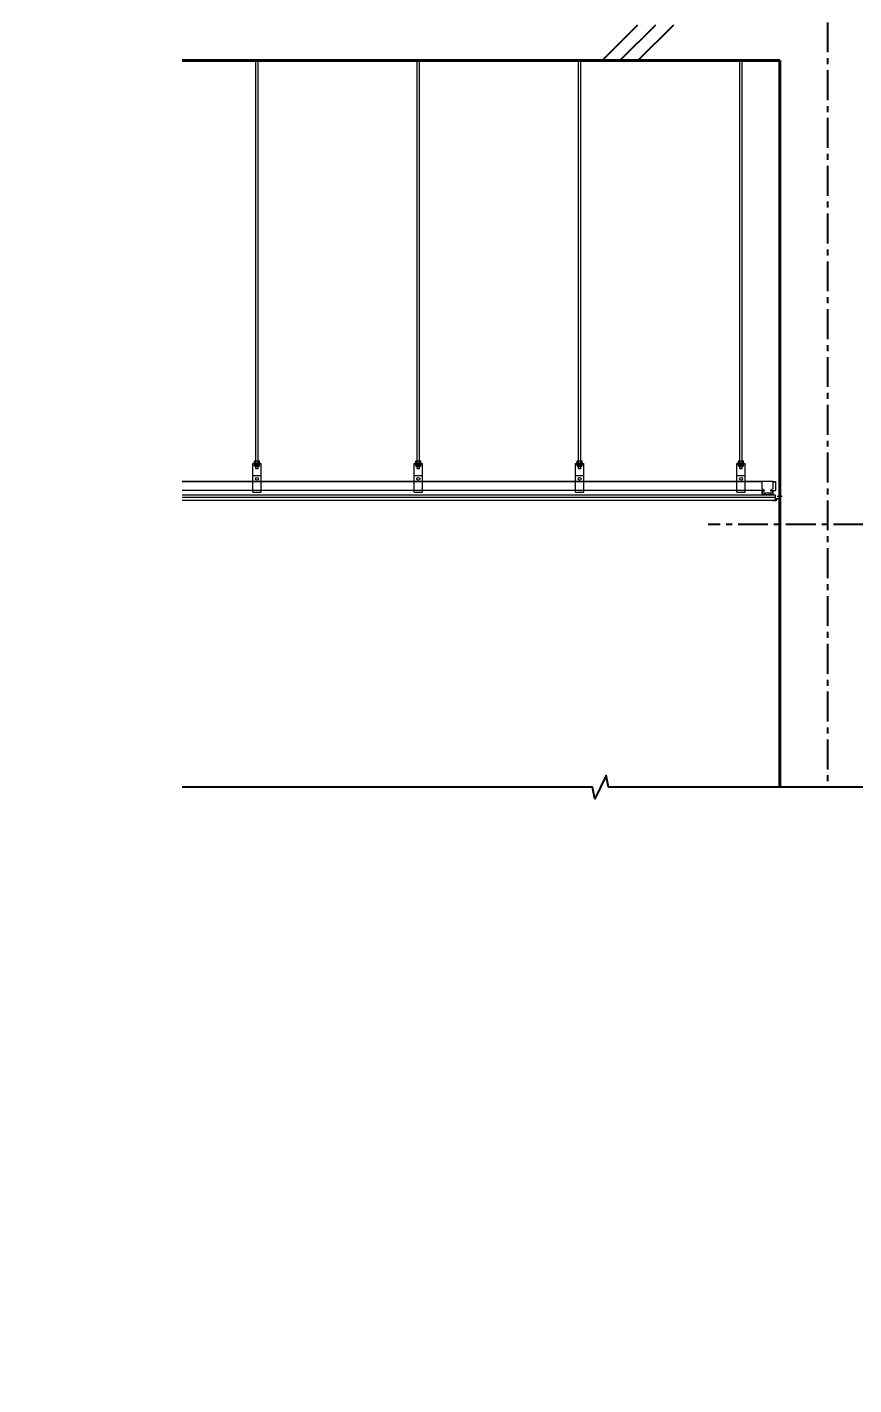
# Model space of a CAD drawing. Header units: millimetres. Extents: x -3672364 to -3590876, y -108975 to -79664.
# Drawn here: x -3615743 to -3612284, y -108975 to -103295 of the extents above; entities that cross this region are included whole.
import ezdxf

# ---------------------------------------------------------------- set-up
doc = ezdxf.new("R2010")
doc.units = ezdxf.units.MM
doc.header["$LTSCALE"] = 100
doc.header["$MEASUREMENT"] = 0
doc.linetypes.add('CEN', pattern=[62, 60, -1, 0, -1])
doc.linetypes.add('CENTER', pattern=[2, 1.25, -0.25, 0.25, -0.25])
doc.layers.get('0').update_dxf_attribs({"linetype": 'CONTINUOUS'})
for name, color, linetype, lineweight in [('A-CONC-LIN1', 2, 'CONTINUOUS', 40), ('A-CUTL', 7, 'CONTINUOUS', 25), ('A-DIMS', 7, 'CONTINUOUS', 25), ('A-ELEV-LIN3', 8, 'CONTINUOUS', 18), ('A-XXXX-FIN2', 6, 'CONTINUOUS', 20)]:
    doc.layers.add(name, color=color, linetype=linetype, lineweight=lineweight)
doc.layers.add('A-CONC-SOLD', color=253, linetype='CEN')
doc.layers.add('AA-AXIS-LINE-1', color=1, linetype='CENTER')
doc.styles.add('HY울릉도L', font='')
doc.styles.add('맑은고딕', font='malgun.ttf')
doc.styles.get('HY울릉도L').set_extended_font_data('HYwulM')
doc.dimstyles.new('CDIM', dxfattribs={"dimtxt": 3, "dimasz": 1.5, "dimexe": 2, "dimexo": 1, "dimgap": 1, "dimtad": 1, "dimdec": 0, "dimrnd": 0.5, "dimzin": 0, "dimdsep": 32, "dimlunit": 6, "dimtxsty": 'HY울릉도L', "dimblk1": '_CIDOT', "dimblk2": '_CIDOT', "dimsah": 1, "dimcen": 5.5, "dimclrd": 2, "dimclre": 2, "dimclrt": 7, "dimadec": 0, "dimazin": 0, "dimtfac": 1, "dimtdec": 0, "dimtix": 1, "dimtmove": 2, "dimatfit": 1, "dimldrblk": '_CIDOT', "dimfxl": 1, "dimtolj": 1, "dimtzin": 0, "dimlwd": -1, "dimarcsym": 0})

# ---------------------------------------------------------------- blocks, each defined once
blk = doc.blocks.new('_CIDOT')
at = {"color": 0, "linetype": 'ByBlock'}
blk.add_line((2, 0), (-1, 0), dxfattribs=at)
at = {"color": 0, "linetype": 'ByBlock', "const_width": 0.5}
blk.add_lwpolyline([(-0.25, 0, 1), (0.25, 0, 1)], format="xyb", close=True, dxfattribs=at)
blk = doc.blocks.new('*D86')
at = {"layer": 'A-DIMS', "lineweight": -2, "transparency": 16777216}
for p, q in [((-3615643.7, -102224.8), (-3616493.7, -102224.8)), ((-3615643.7, -103224.8), (-3616493.7, -103224.8))]:
    blk.add_line(p, q, dxfattribs=at)
at = {"layer": 'A-DIMS', "transparency": 16777216}
blk.add_line((-3616393.7, -102299.8), (-3616393.7, -103149.8), dxfattribs=at)
at = {"layer": 'A-DIMS', "transparency": 16777216, "xscale": 75, "yscale": 75, "zscale": 75}
for p, rotation in [((-3616393.7, -102224.8), 90), ((-3616393.7, -103224.8), 270)]:
    blk.add_blockref('_CIDOT', p, dxfattribs=dict(at, rotation=rotation))
at = {"layer": 'A-DIMS', "color": 3, "transparency": 16777216, "insert": (-3616534.1, -102724.8), "char_height": 150, "attachment_point": 5, "rotation": 90, "style": '맑은고딕'}
blk.add_mtext('\\A1;1,000', dxfattribs=at)

msp = doc.modelspace()

# ---------------------------------------------------------------- hatches: boundary and pattern name
at = {"layer": 'A-CONC-SOLD'}
h = msp.add_hatch(dxfattribs=at)
h.set_pattern_fill('CONC', color=256, scale=100)
h.set_pattern_definition([(45, (-31144.6, -13085), (-2121.3203, 2121.3203), []), (45, (-31144.6, -13010), (-2121.3203, 2121.3203), []), (45, (-31144.6, -12935), (-2121.3203, 2121.3203), [])])
h.paths.add_polyline_path([(-3612193.7, -105304.8), (-3612193.7, -103304.8), (-3608493.7, -103304.8), (-3608493.7, -105304.8)], flags=16)
h.paths.add_polyline_path([(-3612593.7, -106474.8), (-3612193.7, -106474.8), (-3612193.7, -105804.8), (-3611243.7, -105804.8), (-3611243.7, -108974.8), (-3610543.7, -108974.8), (-3610543.7, -105804.8), (-3608193.7, -105804.8), (-3608193.7, -103134.8), (-3608293.7, -103134.8), (-3608293.7, -102024.8), (-3608493.7, -102024.8), (-3608493.7, -103054.8), (-3612193.7, -103054.8), (-3612193.7, -99574.8), (-3608493.7, -99574.8), (-3608493.7, -100524.8), (-3608293.7, -100524.8), (-3608293.7, -98724.8), (-3608443.7, -98724.8), (-3608593.7, -98754.8), (-3608593.7, -98814.8), (-3608573.7, -98814.8), (-3608428.7, -98824.8), (-3608443.7, -98833.8), (-3608443.7, -99324.8), (-3611193.7, -99324.8), (-3611193.7, -99124.8), (-3611393.7, -99124.8), (-3611393.7, -99324.8), (-3612193.7, -99324.8), (-3612193.7, -96474.8), (-3612593.7, -96474.8), (-3612593.7, -98034.8), (-3615093.7, -98034.8), (-3615093.7, -98184.8), (-3612593.7, -98184.8), (-3612593.7, -103284.8), (-3615093.7, -103284.8), (-3615093.7, -103434.8), (-3612593.7, -103434.8)])

# ---------------------------------------------------------------- linework, layer by layer
at = {"layer": 'A-CONC-LIN1'}
for p, q in [((-3615093.7, -103434.8), (-3612593.7, -103434.8)), ((-3612593.7, -103434.8), (-3612593.7, -106474.8))]:
    msp.add_line(p, q, dxfattribs=at)
at = {"layer": 'A-CUTL'}
msp.add_lwpolyline([(-3605870.2, -106474.8), (-3613310.3, -106474.8), (-3613320.1, -106425.8), (-3613367.2, -106523.8), (-3613377, -106474.8), (-3615093.7, -106474.8)], dxfattribs=at)
at = {"layer": 'A-ELEV-LIN3'}
for p, q in [((-3614786.2, -105141.3), (-3614786.2, -103434.8)), ((-3614776.2, -105141.3), (-3614776.2, -103434.8)), ((-3614111.2, -105141.3), (-3614111.2, -103434.8)), ((-3614101.2, -105141.3), (-3614101.2, -103434.8)), ((-3613436.2, -105141.3), (-3613436.2, -103434.8)), ((-3613426.2, -105141.3), (-3613426.2, -103434.8)), ((-3612761.2, -105141.3), (-3612761.2, -103434.8)), ((-3612751.2, -105141.3), (-3612751.2, -103434.8)), ((-3614798.7, -105119.8), (-3614763.7, -105119.8)), ((-3614798.7, -105239.8), (-3614798.7, -105119.8)), ((-3614798.7, -105121.8), (-3614763.7, -105121.8)), ((-3614793.2, -105123.8), (-3614793.2, -105117.8)), ((-3614793.2, -105117.8), (-3614769.2, -105117.8)), ((-3614793.2, -105123.8), (-3614769.2, -105123.8)), ((-3614793.2, -105123.8), (-3614769.2, -105123.8)), ((-3614790.2, -105109.8), (-3614791.2, -105110.8)), ((-3614791.2, -105117.8), (-3614791.2, -105110.8)), ((-3614791.2, -105117.8), (-3614791.2, -105110.8)), ((-3614791.2, -105130.8), (-3614791.2, -105123.8)), ((-3614790.2, -105131.8), (-3614791.2, -105130.8)), ((-3614790.2, -105131.8), (-3614791.2, -105130.8)), ((-3614790.2, -105109.8), (-3614772.2, -105109.8)), ((-3614790.2, -105131.8), (-3614772.2, -105131.8)), ((-3614787.8, -105109.8), (-3614786.2, -105111.5)), ((-3614787.8, -105117.8), (-3614786.2, -105116.1)), ((-3614787.8, -105123.8), (-3614786.2, -105125.5)), ((-3614787.8, -105123.8), (-3614786.2, -105125.5)), ((-3614787.8, -105131.8), (-3614786.2, -105130.1)), ((-3614784.5, -105109.8), (-3614786.2, -105111.5)), ((-3614784.5, -105117.8), (-3614786.2, -105116.1)), ((-3614784.5, -105123.8), (-3614786.2, -105125.5)), ((-3614786.2, -105141.3), (-3614786.2, -105123.8)), ((-3614784.5, -105123.8), (-3614786.2, -105125.5)), ((-3614784.5, -105131.8), (-3614786.2, -105130.1)), ((-3614781.2, -105131.8), (-3614781.2, -105123.8)), ((-3614781.2, -105131.8), (-3614781.2, -105123.8)), ((-3614777.8, -105109.8), (-3614776.2, -105111.5)), ((-3614777.8, -105117.8), (-3614776.2, -105116.1)), ((-3614777.8, -105123.8), (-3614776.2, -105125.5)), ((-3614777.8, -105131.8), (-3614776.2, -105130.1)), ((-3614774.5, -105109.8), (-3614776.2, -105111.5)), ((-3614774.5, -105117.8), (-3614776.2, -105116.1)), ((-3614774.5, -105123.8), (-3614776.2, -105125.5)), ((-3614776.2, -105141.3), (-3614776.2, -105123.8)), ((-3614774.5, -105131.8), (-3614776.2, -105130.1)), ((-3614771.2, -105110.8), (-3614772.2, -105109.8)), ((-3614771.2, -105130.8), (-3614772.2, -105131.8)), ((-3614771.2, -105117.8), (-3614771.2, -105110.8)), ((-3614771.2, -105117.8), (-3614771.2, -105110.8)), ((-3614771.2, -105130.8), (-3614771.2, -105123.8)), ((-3614769.2, -105123.8), (-3614769.2, -105117.8)), ((-3614763.7, -105239.8), (-3614763.7, -105119.8)), ((-3614123.7, -105119.8), (-3614088.7, -105119.8)), ((-3614123.7, -105239.8), (-3614123.7, -105119.8)), ((-3614123.7, -105121.8), (-3614088.7, -105121.8)), ((-3614118.2, -105123.8), (-3614118.2, -105117.8)), ((-3614118.2, -105117.8), (-3614094.2, -105117.8)), ((-3614118.2, -105123.8), (-3614094.2, -105123.8)), ((-3614118.2, -105123.8), (-3614094.2, -105123.8)), ((-3614115.2, -105109.8), (-3614116.2, -105110.8)), ((-3614116.2, -105117.8), (-3614116.2, -105110.8)), ((-3614116.2, -105117.8), (-3614116.2, -105110.8)), ((-3614116.2, -105130.8), (-3614116.2, -105123.8)), ((-3614115.2, -105131.8), (-3614116.2, -105130.8)), ((-3614115.2, -105131.8), (-3614116.2, -105130.8)), ((-3614115.2, -105109.8), (-3614097.2, -105109.8)), ((-3614115.2, -105131.8), (-3614097.2, -105131.8)), ((-3614112.8, -105109.8), (-3614111.2, -105111.5)), ((-3614112.8, -105117.8), (-3614111.2, -105116.1)), ((-3614112.8, -105123.8), (-3614111.2, -105125.5)), ((-3614112.8, -105123.8), (-3614111.2, -105125.5)), ((-3614112.8, -105131.8), (-3614111.2, -105130.1)), ((-3614109.5, -105109.8), (-3614111.2, -105111.5)), ((-3614109.5, -105117.8), (-3614111.2, -105116.1)), ((-3614109.5, -105123.8), (-3614111.2, -105125.5)), ((-3614111.2, -105141.3), (-3614111.2, -105123.8)), ((-3614109.5, -105123.8), (-3614111.2, -105125.5)), ((-3614109.5, -105131.8), (-3614111.2, -105130.1)), ((-3614106.2, -105131.8), (-3614106.2, -105123.8)), ((-3614106.2, -105131.8), (-3614106.2, -105123.8)), ((-3614102.8, -105109.8), (-3614101.2, -105111.5)), ((-3614102.8, -105117.8), (-3614101.2, -105116.1)), ((-3614102.8, -105123.8), (-3614101.2, -105125.5)), ((-3614102.8, -105131.8), (-3614101.2, -105130.1)), ((-3614099.5, -105109.8), (-3614101.2, -105111.5)), ((-3614099.5, -105117.8), (-3614101.2, -105116.1)), ((-3614099.5, -105123.8), (-3614101.2, -105125.5)), ((-3614101.2, -105141.3), (-3614101.2, -105123.8)), ((-3614099.5, -105131.8), (-3614101.2, -105130.1)), ((-3614096.2, -105110.8), (-3614097.2, -105109.8)), ((-3614096.2, -105130.8), (-3614097.2, -105131.8)), ((-3614096.2, -105117.8), (-3614096.2, -105110.8)), ((-3614096.2, -105117.8), (-3614096.2, -105110.8)), ((-3614096.2, -105130.8), (-3614096.2, -105123.8)), ((-3614094.2, -105123.8), (-3614094.2, -105117.8)), ((-3614088.7, -105239.8), (-3614088.7, -105119.8)), ((-3613448.7, -105119.8), (-3613413.7, -105119.8)), ((-3613448.7, -105239.8), (-3613448.7, -105119.8)), ((-3613448.7, -105121.8), (-3613413.7, -105121.8)), ((-3613443.2, -105123.8), (-3613443.2, -105117.8)), ((-3613443.2, -105117.8), (-3613419.2, -105117.8)), ((-3613443.2, -105123.8), (-3613419.2, -105123.8)), ((-3613443.2, -105123.8), (-3613419.2, -105123.8)), ((-3613440.2, -105109.8), (-3613441.2, -105110.8)), ((-3613441.2, -105117.8), (-3613441.2, -105110.8)), ((-3613441.2, -105117.8), (-3613441.2, -105110.8)), ((-3613441.2, -105130.8), (-3613441.2, -105123.8)), ((-3613440.2, -105131.8), (-3613441.2, -105130.8)), ((-3613440.2, -105131.8), (-3613441.2, -105130.8)), ((-3613440.2, -105109.8), (-3613422.2, -105109.8)), ((-3613440.2, -105131.8), (-3613422.2, -105131.8)), ((-3613437.8, -105109.8), (-3613436.2, -105111.5)), ((-3613437.8, -105117.8), (-3613436.2, -105116.1)), ((-3613437.8, -105123.8), (-3613436.2, -105125.5)), ((-3613437.8, -105123.8), (-3613436.2, -105125.5)), ((-3613437.8, -105131.8), (-3613436.2, -105130.1)), ((-3613434.5, -105109.8), (-3613436.2, -105111.5)), ((-3613434.5, -105117.8), (-3613436.2, -105116.1)), ((-3613434.5, -105123.8), (-3613436.2, -105125.5)), ((-3613436.2, -105141.3), (-3613436.2, -105123.8)), ((-3613434.5, -105123.8), (-3613436.2, -105125.5)), ((-3613434.5, -105131.8), (-3613436.2, -105130.1)), ((-3613431.2, -105131.8), (-3613431.2, -105123.8)), ((-3613431.2, -105131.8), (-3613431.2, -105123.8)), ((-3613427.8, -105109.8), (-3613426.2, -105111.5)), ((-3613427.8, -105117.8), (-3613426.2, -105116.1)), ((-3613427.8, -105123.8), (-3613426.2, -105125.5)), ((-3613427.8, -105131.8), (-3613426.2, -105130.1)), ((-3613424.5, -105109.8), (-3613426.2, -105111.5)), ((-3613424.5, -105117.8), (-3613426.2, -105116.1)), ((-3613424.5, -105123.8), (-3613426.2, -105125.5)), ((-3613426.2, -105141.3), (-3613426.2, -105123.8)), ((-3613424.5, -105131.8), (-3613426.2, -105130.1)), ((-3613421.2, -105110.8), (-3613422.2, -105109.8)), ((-3613421.2, -105130.8), (-3613422.2, -105131.8)), ((-3613421.2, -105117.8), (-3613421.2, -105110.8)), ((-3613421.2, -105117.8), (-3613421.2, -105110.8)), ((-3613421.2, -105130.8), (-3613421.2, -105123.8)), ((-3613419.2, -105123.8), (-3613419.2, -105117.8)), ((-3613413.7, -105239.8), (-3613413.7, -105119.8)), ((-3612773.7, -105119.8), (-3612738.7, -105119.8)), ((-3612773.7, -105239.8), (-3612773.7, -105119.8)), ((-3612773.7, -105121.8), (-3612738.7, -105121.8)), ((-3612768.2, -105123.8), (-3612768.2, -105117.8)), ((-3612768.2, -105117.8), (-3612744.2, -105117.8)), ((-3612768.2, -105123.8), (-3612744.2, -105123.8)), ((-3612768.2, -105123.8), (-3612744.2, -105123.8)), ((-3612765.2, -105109.8), (-3612766.2, -105110.8)), ((-3612766.2, -105117.8), (-3612766.2, -105110.8)), ((-3612766.2, -105117.8), (-3612766.2, -105110.8)), ((-3612766.2, -105130.8), (-3612766.2, -105123.8)), ((-3612765.2, -105131.8), (-3612766.2, -105130.8)), ((-3612765.2, -105131.8), (-3612766.2, -105130.8)), ((-3612765.2, -105109.8), (-3612747.2, -105109.8)), ((-3612765.2, -105131.8), (-3612747.2, -105131.8)), ((-3612762.8, -105109.8), (-3612761.2, -105111.5)), ((-3612762.8, -105117.8), (-3612761.2, -105116.1)), ((-3612762.8, -105123.8), (-3612761.2, -105125.5)), ((-3612762.8, -105123.8), (-3612761.2, -105125.5)), ((-3612762.8, -105131.8), (-3612761.2, -105130.1)), ((-3612759.5, -105109.8), (-3612761.2, -105111.5)), ((-3612759.5, -105117.8), (-3612761.2, -105116.1)), ((-3612759.5, -105123.8), (-3612761.2, -105125.5)), ((-3612761.2, -105141.3), (-3612761.2, -105123.8)), ((-3612759.5, -105123.8), (-3612761.2, -105125.5)), ((-3612759.5, -105131.8), (-3612761.2, -105130.1)), ((-3612756.2, -105131.8), (-3612756.2, -105123.8)), ((-3612756.2, -105131.8), (-3612756.2, -105123.8)), ((-3612752.8, -105109.8), (-3612751.2, -105111.5)), ((-3612752.8, -105117.8), (-3612751.2, -105116.1)), ((-3612752.8, -105123.8), (-3612751.2, -105125.5)), ((-3612752.8, -105131.8), (-3612751.2, -105130.1)), ((-3612749.5, -105109.8), (-3612751.2, -105111.5)), ((-3612749.5, -105117.8), (-3612751.2, -105116.1)), ((-3612749.5, -105123.8), (-3612751.2, -105125.5)), ((-3612751.2, -105141.3), (-3612751.2, -105123.8)), ((-3612749.5, -105131.8), (-3612751.2, -105130.1)), ((-3612746.2, -105110.8), (-3612747.2, -105109.8)), ((-3612746.2, -105130.8), (-3612747.2, -105131.8)), ((-3612746.2, -105117.8), (-3612746.2, -105110.8)), ((-3612746.2, -105117.8), (-3612746.2, -105110.8)), ((-3612746.2, -105130.8), (-3612746.2, -105123.8)), ((-3612744.2, -105123.8), (-3612744.2, -105117.8)), ((-3612738.7, -105239.8), (-3612738.7, -105119.8)), ((-3614798.7, -105169.8), (-3614763.7, -105169.8)), ((-3614776.2, -105141.3), (-3614786.2, -105141.3)), ((-3614786.2, -105141.3), (-3614785.2, -105142.3)), ((-3614777.2, -105142.3), (-3614785.2, -105142.3)), ((-3614776.2, -105141.3), (-3614777.2, -105142.3)), ((-3614123.7, -105169.8), (-3614088.7, -105169.8)), ((-3614101.2, -105141.3), (-3614111.2, -105141.3)), ((-3614111.2, -105141.3), (-3614110.2, -105142.3)), ((-3614102.2, -105142.3), (-3614110.2, -105142.3)), ((-3614101.2, -105141.3), (-3614102.2, -105142.3)), ((-3613448.7, -105169.8), (-3613413.7, -105169.8)), ((-3613426.2, -105141.3), (-3613436.2, -105141.3)), ((-3613436.2, -105141.3), (-3613435.2, -105142.3)), ((-3613427.2, -105142.3), (-3613435.2, -105142.3)), ((-3613426.2, -105141.3), (-3613427.2, -105142.3)), ((-3612773.7, -105169.8), (-3612738.7, -105169.8)), ((-3612751.2, -105141.3), (-3612761.2, -105141.3)), ((-3612761.2, -105141.3), (-3612760.2, -105142.3)), ((-3612752.2, -105142.3), (-3612760.2, -105142.3)), ((-3612751.2, -105141.3), (-3612752.2, -105142.3)), ((-3614798.7, -105239.8), (-3614763.7, -105239.8)), ((-3614123.7, -105239.8), (-3614088.7, -105239.8)), ((-3613448.7, -105239.8), (-3613413.7, -105239.8)), ((-3612773.7, -105239.8), (-3612738.7, -105239.8))]:
    msp.add_line(p, q, dxfattribs=at)
at = {"layer": 'A-ELEV-LIN3', "color": 8}
for p, q in [((-3612667.4, -105195.8), (-3615093.7, -105195.8)), ((-3612667.4, -105196.8), (-3615093.7, -105196.8)), ((-3612657.4, -105232.8), (-3615093.7, -105232.8)), ((-3612657.4, -105233.8), (-3615093.7, -105233.8)), ((-3612667.4, -105226.5), (-3612667.4, -105194.8)), ((-3612667.4, -105194.8), (-3612622.4, -105194.8)), ((-3612657.4, -105232.4), (-3612667.4, -105226.5)), ((-3612667.4, -105252.8), (-3612667.4, -105233.8)), ((-3612667.4, -105233.8), (-3612657.4, -105233.8)), ((-3612666.4, -105251.8), (-3612666.4, -105234.8)), ((-3612666.4, -105234.8), (-3612657.4, -105234.8)), ((-3612623.4, -105244.6), (-3612666.4, -105244.6)), ((-3612656.2, -105246.5), (-3612659.1, -105251.8)), ((-3612658.5, -105252.8), (-3612656.2, -105248.6)), ((-3612657.4, -105234.8), (-3612657.4, -105232.4)), ((-3612653.2, -105251.8), (-3612656.2, -105246.5)), ((-3612656.2, -105248.6), (-3612653.8, -105252.8)), ((-3612633.7, -105246.5), (-3612636.6, -105251.8)), ((-3612636, -105252.8), (-3612633.7, -105248.6)), ((-3612630.7, -105251.8), (-3612633.7, -105246.5)), ((-3612633.7, -105248.6), (-3612631.3, -105252.8)), ((-3612622.4, -105226.5), (-3612632.4, -105232.4)), ((-3612632.4, -105232.4), (-3612632.4, -105234.8)), ((-3612632.4, -105232.8), (-3612612.4, -105232.8)), ((-3612632.4, -105233.8), (-3612612.4, -105233.8)), ((-3612632.4, -105234.8), (-3612623.4, -105234.8)), ((-3612623.4, -105234.8), (-3612623.4, -105251.8)), ((-3612622.4, -105194.8), (-3612622.4, -105226.5)), ((-3612622.4, -105195.8), (-3612612.4, -105195.8)), ((-3612622.4, -105196.8), (-3612612.4, -105196.8)), ((-3612622.4, -105252.8), (-3612622.4, -105233.8)), ((-3612612.4, -105195.8), (-3612612.4, -105233.8)), ((-3612612.4, -105195.8), (-3612612.4, -105233.8)), ((-3612659.1, -105251.8), (-3612666.4, -105251.8)), ((-3612636.6, -105251.8), (-3612653.2, -105251.8)), ((-3612623.4, -105251.8), (-3612630.7, -105251.8))]:
    msp.add_line(p, q, dxfattribs=at)
at = {"layer": 'A-ELEV-LIN3'}
for points in [[(-3612593.7, -105244.8), (-3612595.7, -105244.8), (-3612595.7, -105267.8), (-3612611.3, -105267.8), (-3612595.7, -105267.8), (-3612595.7, -105244.8), (-3612593.7, -105244.8), (-3612593.7, -105269.8), (-3612609.3, -105269.8), (-3612609.3, -105276.8), (-3612624.3, -105276.8), (-3612624.3, -105274.8), (-3612611.3, -105274.8), (-3612611.3, -105267.8)], [(-3612605.3, -105256.7), (-3612583.5, -105256.7)]]:
    msp.add_lwpolyline(points, dxfattribs=at)
for centre in [(-3614781.2, -105184.5), (-3614106.2, -105184.5), (-3613431.2, -105184.5), (-3612756.2, -105184.5)]:
    msp.add_circle(centre, 6.1, dxfattribs=at)
at = {"layer": 'A-XXXX-FIN2'}
for p, q in [((-3612612.4, -105252.8), (-3615093.7, -105252.8)), ((-3612612.4, -105262.3), (-3615093.7, -105262.3)), ((-3612612.4, -105274.8), (-3615093.7, -105274.8)), ((-3612612.4, -105274.8), (-3612612.4, -105252.8))]:
    msp.add_line(p, q, dxfattribs=at)
at = {"layer": 'AA-AXIS-LINE-1'}
for p, q in [((-3612393.7, -97474.8), (-3612393.7, -106474.8)), ((-3604443.7, -105374.8), (-3612893.7, -105374.8))]:
    msp.add_line(p, q, dxfattribs=at)

# ---------------------------------------------------------------- dimensions: what is measured, and where the dimension line sits
at = {"layer": 'A-DIMS'}
dim = msp.add_linear_dim(base=(-3616393.7, -103224.8), p1=(-3615593.7, -102224.8), p2=(-3615593.7, -103224.8), angle=270, dimstyle='CDIM', override={"dimscale": 50, "dimtxsty": '맑은고딕', "dimclrd": 256, "dimclre": 256, "dimclrt": 3}, dxfattribs=at)
dim.commit()
dim.dimension.update_dxf_attribs({"geometry": '*D86', "text_midpoint": (-3616534.1, -102724.8)})

doc.saveas('drawing.dxf')
